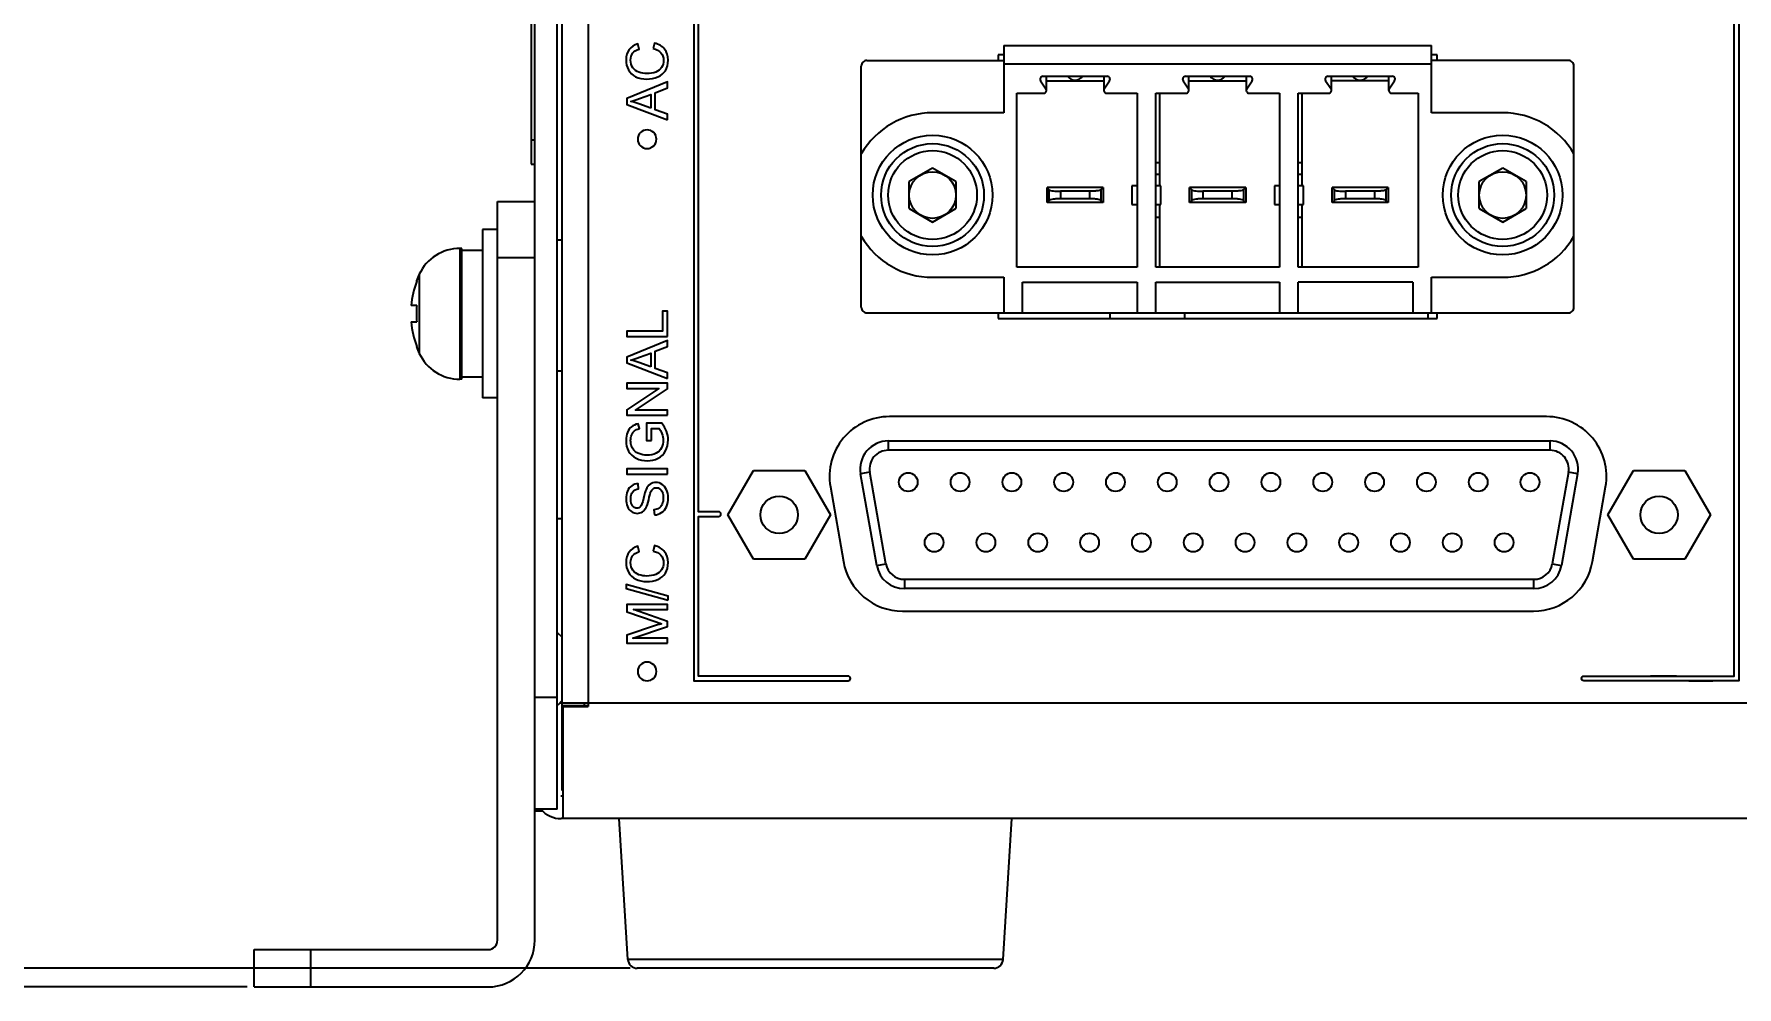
# Model space of a CAD drawing. Header units: millimetres. Extents: x 4086 to 8318, y 123 to 1549.
# Drawn here: x 6817.9 to 6908.9, y 1045.4 to 1096.4 of the extents above; entities that cross this region are included whole.
import ezdxf

# ---------------------------------------------------------------- set-up
doc = ezdxf.new("R2010")
doc.units = ezdxf.units.MM
for name, color, linetype in [('00_COMPONENTS', 7, 'Continuous'), ('20_ALL_FEATURES', 7, 'Continuous'), ('layer 3', 7, 'Continuous'), ('尺寸', 3, 'Continuous')]:
    doc.layers.add(name, color=color, linetype=linetype)
doc.styles.get("Standard").update_dxf_attribs({"font": ''})
doc.styles.get('Standard').set_extended_font_data('SimSun')
doc.dimstyles.get("Standard").update_dxf_attribs({"dimscale": 6, "dimtxt": 5, "dimasz": 3, "dimexe": 0.18, "dimexo": 0.0625, "dimgap": 0.8, "dimtad": 1, "dimtoh": 1, "dimdec": 1, "dimzin": 0, "dimdsep": 46, "dimtxsty": 'Standard', "dimcen": 0.09, "dimclrd": 256, "dimclre": 256, "dimclrt": 256, "dimadec": 0, "dimazin": 2, "dimtfac": 1, "dimtdec": 1, "dimtofl": 0, "dimtmove": 0, "dimatfit": 3, "dimfxl": 0, "dimtolj": 1, "dimtzin": 0, "dimarcsym": 0})

# ---------------------------------------------------------------- blocks, each defined once
blk = doc.blocks.new('*D78')
at = {"layer": 'Defpoints', "color": 0}
for p in [(6726.061, 1184.425), (6847.623, 1184.425), (6850.142, 1046.425)]:
    blk.add_point(p, dxfattribs=at)
at = {"layer": '尺寸', "lineweight": -2}
for p, q in [((6847.248, 1184.425), (6724.981, 1184.425)), ((6726.061, 1064.425), (6726.061, 1166.425)), ((6849.767, 1046.425), (6724.981, 1046.425))]:
    blk.add_line(p, q, dxfattribs=at)
at = {"layer": '尺寸'}
for points in [[(6729.061, 1166.425), (6723.061, 1166.425), (6726.061, 1184.425)], [(6723.061, 1064.425), (6729.061, 1064.425), (6726.061, 1046.425)]]:
    blk.add_solid(points, dxfattribs=at)
at = {"layer": '尺寸', "insert": (6706.261, 1115.425), "char_height": 30, "attachment_point": 5, "rotation": 90}
blk.add_mtext('\\A1;138.0', dxfattribs=at)
blk = doc.blocks.new('*D79')
at = {"layer": 'Defpoints', "color": 0}
for p in [(6661.111, 1184.425), (6847.623, 1184.425), (6829.673, 1045.425)]:
    blk.add_point(p, dxfattribs=at)
at = {"layer": '尺寸', "lineweight": -2}
for p, q in [((6847.248, 1184.425), (6660.031, 1184.425)), ((6661.111, 1063.425), (6661.111, 1166.425)), ((6829.298, 1045.425), (6660.031, 1045.425))]:
    blk.add_line(p, q, dxfattribs=at)
at = {"layer": '尺寸'}
for points in [[(6664.111, 1166.425), (6658.111, 1166.425), (6661.111, 1184.425)], [(6658.111, 1063.425), (6664.111, 1063.425), (6661.111, 1045.425)]]:
    blk.add_solid(points, dxfattribs=at)
at = {"layer": '尺寸', "insert": (6641.311, 1114.925), "char_height": 30, "attachment_point": 5, "rotation": 90}
blk.add_mtext('\\A1;139.0', dxfattribs=at)

msp = doc.modelspace()

# ---------------------------------------------------------------- linework, layer by layer
at = {"layer": '00_COMPONENTS', "color": 7, "linetype": 'Continuous'}
for p, q in [((6849.643, 1046.893), (6849.173, 1054.425)), ((6869.702, 1046.893), (6870.173, 1054.425)), ((6869.702, 1046.893), (6849.643, 1046.893)), ((6869.203, 1046.425), (6850.142, 1046.425))]:
    msp.add_line(p, q, dxfattribs=at)
for centre, start, end in [((6850.142, 1046.925), 183.57633, 270), ((6869.203, 1046.925), 270, 356.42367)]:
    msp.add_arc(centre, 0.5, start, end, dxfattribs=at)
at = {"layer": '20_ALL_FEATURES', "color": 7, "linetype": 'Continuous'}
for p, q in [((6844.673, 1047.925), (6844.673, 1183.925)), ((6845.873, 1054.925), (6845.873, 1183.925)), ((6846.123, 1055.925), (6846.123, 1182.925)), ((6847.523, 1178.425), (6847.523, 1060.425)), ((6844.473, 1149.425), (6844.473, 1089.425)), ((6869.443, 1095.275), (6869.443, 1094.975)), ((6869.743, 1095.275), (6869.443, 1095.275)), ((6869.743, 1095.775), (6869.743, 1092.175)), ((6869.743, 1095.775), (6892.603, 1095.775)), ((6892.603, 1092.175), (6892.603, 1095.775)), ((6892.903, 1095.275), (6892.603, 1095.275)), ((6892.903, 1094.975), (6892.903, 1095.275)), ((6862.123, 1081.775), (6862.123, 1094.675)), ((6862.423, 1094.975), (6869.743, 1094.975)), ((6892.603, 1094.775), (6869.743, 1094.775)), ((6899.923, 1094.975), (6892.603, 1094.975)), ((6900.223, 1081.775), (6900.223, 1094.675)), ((6871.708, 1093.891), (6871.997, 1093.458)), ((6871.833, 1094.125), (6875.272, 1094.125)), ((6872.022, 1093.375), (6872.022, 1094.125)), ((6872.022, 1093.875), (6875.083, 1093.875)), ((6875.083, 1094.125), (6875.083, 1093.375)), ((6875.108, 1093.458), (6875.397, 1093.891)), ((6879.328, 1093.891), (6879.617, 1093.458)), ((6879.453, 1094.125), (6882.892, 1094.125)), ((6879.642, 1093.375), (6879.642, 1094.125)), ((6879.642, 1093.875), (6882.703, 1093.875)), ((6882.703, 1094.125), (6882.703, 1093.375)), ((6882.728, 1093.458), (6883.017, 1093.891)), ((6886.948, 1093.891), (6887.237, 1093.458)), ((6887.073, 1094.125), (6890.512, 1094.125)), ((6887.262, 1093.375), (6887.262, 1094.125)), ((6890.323, 1093.875), (6887.262, 1093.875)), ((6890.323, 1093.375), (6890.323, 1094.125)), ((6890.348, 1093.458), (6890.637, 1093.891)), ((6870.443, 1083.925), (6870.443, 1093.225)), ((6870.443, 1093.225), (6871.872, 1093.225)), ((6875.233, 1093.225), (6876.863, 1093.225)), ((6876.863, 1093.225), (6876.863, 1083.925)), ((6877.863, 1083.925), (6877.863, 1093.225)), ((6877.863, 1093.225), (6879.492, 1093.225)), ((6878.063, 1093.225), (6878.063, 1088.275)), ((6882.853, 1093.225), (6884.483, 1093.225)), ((6884.483, 1093.225), (6884.483, 1083.925)), ((6885.483, 1083.925), (6885.483, 1093.225)), ((6885.483, 1093.225), (6887.112, 1093.225)), ((6885.683, 1093.225), (6885.683, 1088.275)), ((6890.473, 1093.225), (6891.903, 1093.225)), ((6891.903, 1093.225), (6891.903, 1083.925)), ((6869.743, 1092.175), (6865.933, 1092.175)), ((6896.412, 1092.175), (6892.603, 1092.175)), ((6844.473, 1090.725), (6844.673, 1090.725)), ((6844.473, 1089.425), (6844.673, 1089.425)), ((6865.933, 1089.218), (6864.683, 1088.496)), ((6867.183, 1088.496), (6865.933, 1089.218)), ((6878.063, 1089.5), (6877.863, 1089.5)), ((6878.063, 1088.875), (6877.863, 1088.875)), ((6885.683, 1089.5), (6885.483, 1089.5)), ((6885.683, 1088.875), (6885.483, 1088.875)), ((6896.413, 1089.218), (6895.163, 1088.496)), ((6897.663, 1088.496), (6896.413, 1089.218)), ((6864.683, 1087.053), (6864.683, 1088.496)), ((6867.183, 1088.496), (6867.183, 1087.053)), ((6872.053, 1087.375), (6872.053, 1088.175)), ((6872.053, 1088.175), (6872.176, 1088.057)), ((6875.053, 1088.175), (6872.053, 1088.175)), ((6872.176, 1087.492), (6872.176, 1088.057)), ((6872.767, 1087.975), (6872.767, 1087.575)), ((6874.339, 1087.975), (6872.767, 1087.975)), ((6874.339, 1087.575), (6874.339, 1087.975)), ((6874.929, 1088.057), (6875.053, 1088.175)), ((6874.929, 1088.057), (6874.929, 1087.492)), ((6875.053, 1088.175), (6875.053, 1087.375)), ((6876.588, 1088.275), (6876.588, 1087.275)), ((6876.863, 1088.275), (6876.588, 1088.275)), ((6878.138, 1088.275), (6877.863, 1088.275)), ((6878.138, 1087.275), (6878.138, 1088.275)), ((6879.673, 1087.375), (6879.673, 1088.175)), ((6879.673, 1088.175), (6879.796, 1088.057)), ((6882.673, 1088.175), (6879.673, 1088.175)), ((6879.796, 1087.492), (6879.796, 1088.057)), ((6880.387, 1087.975), (6880.387, 1087.575)), ((6881.959, 1087.975), (6880.387, 1087.975)), ((6881.959, 1087.575), (6881.959, 1087.975)), ((6882.549, 1088.057), (6882.673, 1088.175)), ((6882.549, 1088.057), (6882.549, 1087.492)), ((6882.673, 1088.175), (6882.673, 1087.375)), ((6884.208, 1088.275), (6884.208, 1087.275)), ((6884.483, 1088.275), (6884.208, 1088.275)), ((6885.758, 1088.275), (6885.483, 1088.275)), ((6885.758, 1087.275), (6885.758, 1088.275)), ((6887.293, 1087.375), (6887.293, 1088.175)), ((6887.293, 1088.175), (6887.416, 1088.057)), ((6890.293, 1088.175), (6887.293, 1088.175)), ((6887.416, 1087.492), (6887.416, 1088.057)), ((6888.007, 1087.975), (6888.007, 1087.575)), ((6889.579, 1087.975), (6888.007, 1087.975)), ((6889.579, 1087.575), (6889.579, 1087.975)), ((6890.169, 1088.057), (6890.293, 1088.175)), ((6890.169, 1088.057), (6890.169, 1087.492)), ((6890.293, 1088.175), (6890.293, 1087.375)), ((6895.163, 1087.053), (6895.163, 1088.496)), ((6897.663, 1088.496), (6897.663, 1087.053)), ((6842.673, 1047.925), (6842.673, 1087.425)), ((6842.673, 1087.425), (6844.673, 1087.425)), ((6864.683, 1087.053), (6865.933, 1086.331)), ((6865.933, 1086.331), (6867.183, 1087.053)), ((6872.176, 1087.492), (6872.053, 1087.375)), ((6875.053, 1087.375), (6872.053, 1087.375)), ((6874.339, 1087.575), (6872.767, 1087.575)), ((6875.053, 1087.375), (6874.929, 1087.492)), ((6876.588, 1087.275), (6876.863, 1087.275)), ((6877.863, 1087.275), (6878.138, 1087.275)), ((6878.063, 1087.275), (6878.063, 1083.925)), ((6879.796, 1087.492), (6879.673, 1087.375)), ((6882.673, 1087.375), (6879.673, 1087.375)), ((6881.959, 1087.575), (6880.387, 1087.575)), ((6882.673, 1087.375), (6882.549, 1087.492)), ((6884.208, 1087.275), (6884.483, 1087.275)), ((6885.483, 1087.275), (6885.758, 1087.275)), ((6885.683, 1087.275), (6885.683, 1083.925)), ((6887.416, 1087.492), (6887.293, 1087.375)), ((6890.293, 1087.375), (6887.293, 1087.375)), ((6889.579, 1087.575), (6888.007, 1087.575)), ((6890.293, 1087.375), (6890.169, 1087.492)), ((6895.163, 1087.053), (6896.413, 1086.331)), ((6896.413, 1086.331), (6897.663, 1087.053)), ((6878.063, 1086.575), (6877.863, 1086.575)), ((6885.683, 1086.575), (6885.483, 1086.575)), ((6842.673, 1085.925), (6841.873, 1085.925)), ((6841.873, 1085.924), (6841.873, 1076.925)), ((6845.873, 1085.375), (6846.123, 1085.375)), ((6840.667, 1084.925), (6840.667, 1077.925)), ((6840.773, 1084.925), (6840.667, 1084.925)), ((6840.773, 1077.925), (6840.773, 1084.925)), ((6841.873, 1084.815), (6840.773, 1084.815)), ((6844.673, 1084.425), (6842.673, 1084.425)), ((6838.492, 1083.54), (6838.492, 1079.309)), ((6865.933, 1083.375), (6869.743, 1083.375)), ((6869.743, 1083.375), (6869.743, 1081.475)), ((6876.863, 1083.925), (6870.443, 1083.925)), ((6884.483, 1083.925), (6877.863, 1083.925)), ((6891.903, 1083.925), (6885.483, 1083.925)), ((6892.603, 1081.475), (6892.603, 1083.375)), ((6892.603, 1083.375), (6896.412, 1083.375)), ((6838.342, 1083.182), (6838.339, 1083.175)), ((6838.359, 1083.175), (6838.339, 1083.175)), ((6870.743, 1081.475), (6870.743, 1083.125)), ((6870.743, 1083.125), (6876.863, 1083.125)), ((6876.863, 1083.125), (6876.863, 1081.475)), ((6877.863, 1081.475), (6877.863, 1083.125)), ((6877.863, 1083.125), (6884.483, 1083.125)), ((6884.483, 1083.125), (6884.483, 1081.475)), ((6885.483, 1081.475), (6885.483, 1083.125)), ((6891.603, 1083.125), (6885.483, 1083.125)), ((6891.603, 1083.125), (6891.603, 1081.475)), ((6838.359, 1081.862), (6838.061, 1081.862)), ((6838.061, 1080.987), (6838.359, 1080.987)), ((6862.423, 1081.475), (6899.923, 1081.475)), ((6869.443, 1081.475), (6869.443, 1081.175)), ((6869.443, 1081.175), (6892.903, 1081.175)), ((6875.423, 1081.175), (6875.423, 1081.475)), ((6879.423, 1081.175), (6879.423, 1081.475)), ((6892.42, 1081.175), (6892.42, 1081.475)), ((6892.903, 1081.175), (6892.903, 1081.475)), ((6838.339, 1079.675), (6838.359, 1079.675)), ((6838.339, 1079.675), (6838.341, 1079.667)), ((6840.773, 1077.925), (6840.667, 1077.925)), ((6841.873, 1078.035), (6840.773, 1078.035)), ((6845.873, 1078.375), (6846.123, 1078.375)), ((6842.673, 1076.925), (6841.873, 1076.925)), ((6898.763, 1075.925), (6863.623, 1075.925)), ((6863.563, 1074.625), (6863.563, 1074.125)), ((6863.563, 1074.625), (6898.943, 1074.625)), ((6898.943, 1074.125), (6898.943, 1074.625)), ((6898.943, 1074.125), (6863.563, 1074.125)), ((6854.99, 1070.675), (6856.361, 1073.05)), ((6856.361, 1073.05), (6859.104, 1073.05)), ((6859.104, 1073.05), (6860.475, 1070.675)), ((6862.578, 1072.951), (6862.085, 1072.864)), ((6862.949, 1067.964), (6862.085, 1072.864)), ((6863.442, 1068.051), (6862.578, 1072.951)), ((6899.927, 1072.951), (6899.063, 1068.051)), ((6900.42, 1072.864), (6899.556, 1067.964)), ((6900.42, 1072.864), (6899.927, 1072.951)), ((6902.03, 1070.675), (6903.401, 1073.05)), ((6903.401, 1073.05), (6906.144, 1073.05)), ((6906.144, 1073.05), (6907.515, 1070.675)), ((6860.47, 1072.173), (6861.171, 1068.173)), ((6901.214, 1068.173), (6901.915, 1072.173)), ((6856.361, 1068.3), (6854.99, 1070.675)), ((6860.475, 1070.675), (6859.104, 1068.3)), ((6903.401, 1068.3), (6902.03, 1070.675)), ((6907.515, 1070.675), (6906.144, 1068.3)), ((6845.873, 1070.475), (6846.123, 1070.475)), ((6859.104, 1068.3), (6856.361, 1068.3)), ((6862.949, 1067.964), (6863.442, 1068.051)), ((6899.063, 1068.051), (6899.556, 1067.964)), ((6906.144, 1068.3), (6903.401, 1068.3)), ((6864.427, 1067.225), (6864.427, 1066.725)), ((6864.427, 1067.225), (6898.079, 1067.225)), ((6898.079, 1066.725), (6898.079, 1067.225)), ((6898.079, 1066.725), (6864.427, 1066.725)), ((6864.323, 1065.525), (6898.062, 1065.525)), ((6846.123, 1064.125), (6845.898, 1064.35)), ((6844.673, 1060.925), (6845.873, 1060.925)), ((6846.098, 1060.7), (6845.898, 1060.5)), ((6846.023, 1060.625), (7173.323, 1060.625)), ((6847.323, 1060.463), (6847.323, 1060.625)), ((6847.523, 1060.463), (6846.173, 1060.463)), ((6846.173, 1060.425), (6846.173, 1054.425)), ((6846.173, 1060.425), (6847.523, 1060.425)), ((6846.123, 1055.625), (6846.06, 1055.625)), ((6845.873, 1054.925), (6844.673, 1054.925)), ((6845.098, 1054.825), (6844.673, 1054.825)), ((7173.273, 1054.425), (6846.073, 1054.425)), ((6829.673, 1045.425), (6829.673, 1047.425)), ((6829.673, 1047.425), (6842.173, 1047.425)), ((6832.673, 1047.425), (6832.673, 1045.425)), ((6829.673, 1045.425), (6842.173, 1045.425))]:
    msp.add_line(p, q, dxfattribs=at)
for centre, radius in [((6865.933, 1087.775), 3.2), ((6896.413, 1087.775), 3.2), ((6865.933, 1087.775), 2.75), ((6865.933, 1087.775), 2.375), ((6896.413, 1087.775), 2.75), ((6896.413, 1087.775), 2.375), ((6865.933, 1087.775), 1.25), ((6896.413, 1087.775), 1.25), ((6864.633, 1072.423), 0.5), ((6867.403, 1072.423), 0.5), ((6870.173, 1072.423), 0.5), ((6872.943, 1072.423), 0.5), ((6875.713, 1072.423), 0.5), ((6878.483, 1072.423), 0.5), ((6881.253, 1072.423), 0.5), ((6884.023, 1072.423), 0.5), ((6886.793, 1072.423), 0.5), ((6889.563, 1072.423), 0.5), ((6892.333, 1072.423), 0.5), ((6895.103, 1072.423), 0.5), ((6897.873, 1072.423), 0.5), ((6857.733, 1070.675), 1), ((6904.773, 1070.675), 1), ((6866.018, 1069.192), 0.5), ((6868.788, 1069.192), 0.5), ((6871.558, 1069.192), 0.5), ((6874.328, 1069.192), 0.5), ((6877.098, 1069.192), 0.5), ((6879.868, 1069.192), 0.5), ((6882.638, 1069.192), 0.5), ((6885.408, 1069.192), 0.5), ((6888.178, 1069.192), 0.5), ((6890.948, 1069.192), 0.5), ((6893.718, 1069.192), 0.5), ((6896.488, 1069.192), 0.5)]:
    msp.add_circle(centre, radius, dxfattribs=at)
for centre, radius, start, end in [((6862.423, 1094.675), 0.3, 90, 180.0043), ((6899.923, 1094.675), 0.3, 359.99758, 90), ((6871.833, 1093.975), 0.15, 90.00006, 213.69007), ((6871.872, 1093.375), 0.15, 269.99999, 33.69005), ((6873.553, 1094.425), 0.5, 216.86923, 323.14107), ((6875.233, 1093.375), 0.15, 146.30994, 270.00001), ((6875.272, 1093.975), 0.15, 326.30993, 89.99994), ((6879.453, 1093.975), 0.15, 90.00006, 213.69007), ((6879.492, 1093.375), 0.15, 269.99999, 33.69005), ((6881.173, 1094.425), 0.5, 216.86923, 323.14107), ((6882.853, 1093.375), 0.15, 146.30994, 270.00001), ((6882.892, 1093.975), 0.15, 326.30993, 89.99994), ((6887.073, 1093.975), 0.15, 90.00006, 213.69007), ((6887.112, 1093.375), 0.15, 269.99999, 33.69005), ((6888.793, 1094.425), 0.5, 216.86923, 323.14107), ((6890.473, 1093.375), 0.15, 146.30994, 270.00001), ((6890.512, 1093.975), 0.15, 326.30993, 89.99993), ((6865.933, 1087.775), 4.4, 89.98661, 149.9868), ((6896.413, 1087.775), 4.4, 30.0132, 90), ((6865.933, 1087.775), 4.4, 210.01319, 270), ((6896.413, 1087.775), 4.4, 269.98661, 329.9868), ((6840.667, 1082.525), 2.4, 90, 154.971), ((6843.024, 1081.424), 5.002, 154.97186, 159.42109), ((6843.023, 1081.425), 4.981, 159.43024, 174.96082), ((6843.023, 1081.425), 4.684, 174.6403, 185.3597), ((6862.423, 1081.775), 0.3, 179.99758, 270), ((6899.923, 1081.775), 0.3, 270, 0.0043), ((6843.023, 1081.425), 4.981, 185.03918, 200.56976), ((6843.024, 1081.425), 5.002, 200.57594, 205.02812), ((6840.667, 1080.325), 2.4, 205.029, 270), ((6863.623, 1072.725), 3.2, 90, 189.93), ((6898.763, 1072.725), 3.2, 350.07, 90), ((6863.563, 1073.125), 1.5, 90, 190), ((6898.943, 1073.125), 1.5, 350, 90), ((6863.563, 1073.125), 1, 90, 190), ((6898.943, 1073.125), 1, 350, 90), ((6864.323, 1068.725), 3.2, 189.93, 270), ((6864.427, 1068.225), 1.5, 190, 270), ((6864.427, 1068.225), 1, 190, 270), ((6898.062, 1068.725), 3.2, 270, 350.07), ((6898.079, 1068.225), 1, 270, 350), ((6898.079, 1068.225), 1.5, 270, 350), ((6846.073, 1055.825), 1.4, 220.59963, 270), ((6842.173, 1047.925), 2.5, 270, 0), ((6842.173, 1047.925), 0.5, 270, 0)]:
    msp.add_arc(centre, radius, start, end, dxfattribs=at)
for points, knots in [([(6872.176, 1088.057), (6872.183, 1088.05), (6872.207, 1088.038), (6872.274, 1088.015), (6872.395, 1087.994), (6872.568, 1087.978), (6872.698, 1087.975), (6872.767, 1087.975)], [0, 0, 0, 0, 0.052489, 0.129821, 0.355584, 0.657081, 1, 1, 1, 1]), ([(6874.929, 1088.057), (6874.922, 1088.05), (6874.898, 1088.038), (6874.831, 1088.015), (6874.711, 1087.994), (6874.537, 1087.978), (6874.407, 1087.975), (6874.339, 1087.975)], [0, 0, 0, 0, 0.05249, 0.12983, 0.355606, 0.65706, 1, 1, 1, 1]), ([(6879.796, 1088.057), (6879.803, 1088.05), (6879.827, 1088.038), (6879.894, 1088.015), (6880.015, 1087.994), (6880.188, 1087.978), (6880.318, 1087.975), (6880.387, 1087.975)], [0, 0, 0, 0, 0.052489, 0.129821, 0.355584, 0.657081, 1, 1, 1, 1]), ([(6882.549, 1088.057), (6882.542, 1088.05), (6882.518, 1088.038), (6882.451, 1088.015), (6882.331, 1087.994), (6882.157, 1087.978), (6882.027, 1087.975), (6881.959, 1087.975)], [0, 0, 0, 0, 0.05249, 0.12983, 0.355606, 0.65706, 1, 1, 1, 1]), ([(6887.416, 1088.057), (6887.423, 1088.05), (6887.447, 1088.038), (6887.514, 1088.015), (6887.635, 1087.994), (6887.808, 1087.978), (6887.938, 1087.975), (6888.007, 1087.975)], [0, 0, 0, 0, 0.052489, 0.129821, 0.355584, 0.657081, 1, 1, 1, 1]), ([(6890.169, 1088.057), (6890.162, 1088.05), (6890.138, 1088.038), (6890.071, 1088.015), (6889.951, 1087.994), (6889.777, 1087.978), (6889.647, 1087.975), (6889.579, 1087.975)], [0, 0, 0, 0, 0.05249, 0.12983, 0.355606, 0.65706, 1, 1, 1, 1]), ([(6872.767, 1087.575), (6872.698, 1087.575), (6872.568, 1087.571), (6872.395, 1087.555), (6872.274, 1087.534), (6872.207, 1087.512), (6872.183, 1087.499), (6872.176, 1087.492)], [0, 0, 0, 0, 0.342928, 0.644418, 0.870176, 0.947509, 1, 1, 1, 1]), ([(6874.929, 1087.492), (6874.922, 1087.499), (6874.898, 1087.512), (6874.831, 1087.534), (6874.711, 1087.555), (6874.537, 1087.571), (6874.407, 1087.575), (6874.339, 1087.575)], [0, 0, 0, 0, 0.052489, 0.129821, 0.355584, 0.657081, 1, 1, 1, 1]), ([(6880.387, 1087.575), (6880.318, 1087.575), (6880.188, 1087.571), (6880.015, 1087.555), (6879.894, 1087.534), (6879.827, 1087.512), (6879.803, 1087.499), (6879.796, 1087.492)], [0, 0, 0, 0, 0.342928, 0.644418, 0.870176, 0.947509, 1, 1, 1, 1]), ([(6882.549, 1087.492), (6882.542, 1087.499), (6882.518, 1087.512), (6882.451, 1087.534), (6882.331, 1087.555), (6882.157, 1087.571), (6882.027, 1087.575), (6881.959, 1087.575)], [0, 0, 0, 0, 0.052489, 0.129821, 0.355584, 0.657081, 1, 1, 1, 1]), ([(6888.007, 1087.575), (6887.938, 1087.575), (6887.808, 1087.571), (6887.635, 1087.555), (6887.514, 1087.534), (6887.447, 1087.512), (6887.423, 1087.499), (6887.416, 1087.492)], [0, 0, 0, 0, 0.342928, 0.644418, 0.870176, 0.947509, 1, 1, 1, 1]), ([(6890.169, 1087.492), (6890.162, 1087.499), (6890.138, 1087.512), (6890.071, 1087.534), (6889.951, 1087.555), (6889.777, 1087.571), (6889.647, 1087.575), (6889.579, 1087.575)], [0, 0, 0, 0, 0.052489, 0.129821, 0.355584, 0.657081, 1, 1, 1, 1])]:
    msp.add_open_spline(points, degree=3, knots=knots, dxfattribs=at)
at = {"layer": 'layer 3'}
for points, knots in [([(6861.416, 1061.797), (6855.524, 1061.797), (6857.763, 1061.797), (6853.171, 1061.797), (6853.171, 1061.797), (6853.171, 1085.004), (6853.171, 1149.638), (6853.171, 1168.017), (6853.171, 1168.017), (6853.171, 1168.017), (6861.416, 1168.017), (6861.416, 1168.017), (6861.416, 1168.017), (6861.485, 1168.017), (6861.541, 1167.961), (6861.541, 1167.892), (6861.541, 1167.892), (6861.541, 1167.823), (6861.485, 1167.767), (6861.416, 1167.767), (6861.416, 1167.767), (6861.416, 1167.767), (6853.421, 1167.767), (6853.421, 1167.767), (6853.421, 1167.767), (6853.421, 1163.529), (6853.421, 1136.178), (6853.421, 1121.821), (6853.421, 1121.821), (6853.733, 1121.821), (6855.171, 1121.821), (6855.796, 1121.821), (6855.796, 1121.821), (6855.865, 1121.821), (6855.921, 1121.765), (6855.921, 1121.696), (6855.921, 1121.696), (6855.921, 1121.627), (6855.865, 1121.571), (6855.796, 1121.571), (6855.796, 1121.571), (6855.483, 1121.571), (6854.046, 1121.571), (6853.421, 1121.571), (6853.421, 1121.571), (6853.421, 1116.109), (6853.421, 1115.442), (6853.421, 1101.132), (6853.421, 1101.132), (6853.733, 1101.132), (6855.171, 1101.132), (6855.796, 1101.132), (6855.796, 1101.132), (6855.865, 1101.132), (6855.921, 1101.076), (6855.921, 1101.007), (6855.921, 1101.007), (6855.921, 1100.938), (6855.865, 1100.882), (6855.796, 1100.882), (6855.796, 1100.882), (6855.483, 1100.882), (6854.046, 1100.882), (6853.421, 1100.882), (6853.421, 1100.882), (6853.421, 1098.431), (6853.421, 1076.134), (6853.421, 1070.836), (6853.421, 1070.836), (6853.733, 1070.836), (6853.871, 1070.836), (6854.496, 1070.836), (6854.496, 1070.836), (6854.565, 1070.836), (6854.621, 1070.78), (6854.621, 1070.711), (6854.621, 1070.711), (6854.621, 1070.642), (6854.565, 1070.586), (6854.496, 1070.586), (6854.496, 1070.586), (6854.183, 1070.586), (6854.046, 1070.586), (6853.421, 1070.586), (6853.421, 1070.586), (6853.421, 1069.19), (6853.421, 1064.948), (6853.421, 1062.047), (6853.421, 1062.047), (6856.441, 1062.047), (6854.587, 1062.047), (6861.416, 1062.047), (6861.416, 1062.047), (6861.485, 1062.047), (6861.541, 1061.991), (6861.541, 1061.922), (6861.541, 1061.922), (6861.541, 1061.853), (6861.485, 1061.797), (6861.416, 1061.797)], [0, 0, 0, 0, 0.038462, 0.038462, 0.038462, 0.038462, 0.076923, 0.076923, 0.076923, 0.076923, 0.115385, 0.115385, 0.115385, 0.115385, 0.153846, 0.153846, 0.153846, 0.153846, 0.192308, 0.192308, 0.192308, 0.192308, 0.230769, 0.230769, 0.230769, 0.230769, 0.269231, 0.269231, 0.269231, 0.269231, 0.307692, 0.307692, 0.307692, 0.307692, 0.346154, 0.346154, 0.346154, 0.346154, 0.384615, 0.384615, 0.384615, 0.384615, 0.423077, 0.423077, 0.423077, 0.423077, 0.461538, 0.461538, 0.461538, 0.461538, 0.5, 0.5, 0.5, 0.5, 0.538462, 0.538462, 0.538462, 0.538462, 0.576923, 0.576923, 0.576923, 0.576923, 0.615385, 0.615385, 0.615385, 0.615385, 0.653846, 0.653846, 0.653846, 0.653846, 0.692308, 0.692308, 0.692308, 0.692308, 0.730769, 0.730769, 0.730769, 0.730769, 0.769231, 0.769231, 0.769231, 0.769231, 0.807692, 0.807692, 0.807692, 0.807692, 0.846154, 0.846154, 0.846154, 0.846154, 0.884615, 0.884615, 0.884615, 0.884615, 0.923077, 0.923077, 0.923077, 0.923077, 1, 1, 1, 1]), ([(6900.753, 1061.797), (6915.37, 1061.797), (6900.911, 1061.797), (6909.037, 1061.797), (6909.037, 1061.797), (6909.037, 1107.695), (6909.037, 1159.388), (6909.037, 1168.017), (6909.037, 1168.017), (6909.037, 1168.017), (6900.753, 1168.017), (6900.753, 1168.017), (6900.753, 1168.017), (6900.684, 1168.017), (6900.628, 1167.961), (6900.628, 1167.892), (6900.628, 1167.892), (6900.628, 1167.823), (6900.684, 1167.767), (6900.753, 1167.767), (6900.753, 1167.767), (6900.753, 1167.767), (6908.787, 1167.767), (6908.787, 1167.767), (6908.787, 1167.767), (6908.787, 1150.832), (6908.787, 1087.002), (6908.787, 1062.047), (6908.787, 1062.047), (6897.378, 1062.047), (6912.919, 1062.047), (6900.753, 1062.047), (6900.753, 1062.047), (6900.684, 1062.047), (6900.628, 1061.991), (6900.628, 1061.922), (6900.628, 1061.922), (6900.628, 1061.853), (6900.684, 1061.797), (6900.753, 1061.797)], [0, 0, 0, 0, 0.090909, 0.090909, 0.090909, 0.090909, 0.181818, 0.181818, 0.181818, 0.181818, 0.272727, 0.272727, 0.272727, 0.272727, 0.363636, 0.363636, 0.363636, 0.363636, 0.454545, 0.454545, 0.454545, 0.454545, 0.545455, 0.545455, 0.545455, 0.545455, 0.636364, 0.636364, 0.636364, 0.636364, 0.727273, 0.727273, 0.727273, 0.727273, 0.818182, 0.818182, 0.818182, 0.818182, 1, 1, 1, 1]), ([(6850.995, 1095.608), (6850.995, 1095.608), (6851.068, 1095.897), (6851.068, 1095.897), (6851.068, 1095.897), (6851.305, 1095.837), (6851.485, 1095.728), (6851.609, 1095.572), (6851.609, 1095.572), (6851.733, 1095.415), (6851.796, 1095.224), (6851.796, 1094.997), (6851.796, 1094.997), (6851.796, 1094.763), (6851.748, 1094.573), (6851.652, 1094.426), (6851.652, 1094.426), (6851.557, 1094.279), (6851.419, 1094.167), (6851.238, 1094.091), (6851.238, 1094.091), (6851.056, 1094.014), (6850.862, 1093.976), (6850.654, 1093.976), (6850.654, 1093.976), (6850.428, 1093.976), (6850.23, 1094.019), (6850.061, 1094.105), (6850.061, 1094.105), (6849.893, 1094.192), (6849.764, 1094.315), (6849.677, 1094.475), (6849.677, 1094.475), (6849.589, 1094.634), (6849.546, 1094.81), (6849.546, 1095.002), (6849.546, 1095.002), (6849.546, 1095.22), (6849.601, 1095.403), (6849.712, 1095.551), (6849.712, 1095.551), (6849.823, 1095.699), (6849.978, 1095.802), (6850.179, 1095.861), (6850.179, 1095.861), (6850.179, 1095.861), (6850.246, 1095.578), (6850.246, 1095.578), (6850.246, 1095.578), (6850.088, 1095.528), (6849.972, 1095.454), (6849.9, 1095.359), (6849.9, 1095.359), (6849.828, 1095.263), (6849.792, 1095.142), (6849.792, 1094.997), (6849.792, 1094.997), (6849.792, 1094.83), (6849.832, 1094.69), (6849.912, 1094.578), (6849.912, 1094.578), (6849.992, 1094.466), (6850.1, 1094.387), (6850.235, 1094.342), (6850.235, 1094.342), (6850.37, 1094.296), (6850.509, 1094.274), (6850.653, 1094.274), (6850.653, 1094.274), (6850.838, 1094.274), (6850.999, 1094.3), (6851.137, 1094.354), (6851.137, 1094.354), (6851.276, 1094.408), (6851.379, 1094.492), (6851.447, 1094.605), (6851.447, 1094.605), (6851.515, 1094.719), (6851.549, 1094.841), (6851.549, 1094.973), (6851.549, 1094.973), (6851.549, 1095.135), (6851.503, 1095.27), (6851.41, 1095.382), (6851.41, 1095.382), (6851.317, 1095.493), (6851.179, 1095.569), (6850.995, 1095.608)], [0, 0, 0, 0, 0.043478, 0.043478, 0.043478, 0.043478, 0.086957, 0.086957, 0.086957, 0.086957, 0.130435, 0.130435, 0.130435, 0.130435, 0.173913, 0.173913, 0.173913, 0.173913, 0.217391, 0.217391, 0.217391, 0.217391, 0.26087, 0.26087, 0.26087, 0.26087, 0.304348, 0.304348, 0.304348, 0.304348, 0.347826, 0.347826, 0.347826, 0.347826, 0.391304, 0.391304, 0.391304, 0.391304, 0.434783, 0.434783, 0.434783, 0.434783, 0.478261, 0.478261, 0.478261, 0.478261, 0.521739, 0.521739, 0.521739, 0.521739, 0.565217, 0.565217, 0.565217, 0.565217, 0.608696, 0.608696, 0.608696, 0.608696, 0.652174, 0.652174, 0.652174, 0.652174, 0.695652, 0.695652, 0.695652, 0.695652, 0.73913, 0.73913, 0.73913, 0.73913, 0.782609, 0.782609, 0.782609, 0.782609, 0.826087, 0.826087, 0.826087, 0.826087, 0.869565, 0.869565, 0.869565, 0.869565, 0.913043, 0.913043, 0.913043, 0.913043, 1, 1, 1, 1]), ([(6851.759, 1091.791), (6851.759, 1091.791), (6849.582, 1092.626), (6849.582, 1092.626), (6849.582, 1092.626), (6849.582, 1092.626), (6849.582, 1092.943), (6849.582, 1092.943), (6849.582, 1092.943), (6849.582, 1092.943), (6851.759, 1093.829), (6851.759, 1093.829), (6851.759, 1093.829), (6851.759, 1093.829), (6851.759, 1093.501), (6851.759, 1093.501), (6851.759, 1093.501), (6851.759, 1093.501), (6851.099, 1093.249), (6851.099, 1093.249), (6851.099, 1093.249), (6851.099, 1093.249), (6851.099, 1092.333), (6851.099, 1092.333), (6851.099, 1092.333), (6851.099, 1092.333), (6851.759, 1092.097), (6851.759, 1092.097), (6851.759, 1092.097), (6851.759, 1092.097), (6851.759, 1091.791), (6851.759, 1091.791)], [0, 0, 0, 0, 0.111111, 0.111111, 0.111111, 0.111111, 0.222222, 0.222222, 0.222222, 0.222222, 0.333333, 0.333333, 0.333333, 0.333333, 0.444444, 0.444444, 0.444444, 0.444444, 0.555556, 0.555556, 0.555556, 0.555556, 0.666667, 0.666667, 0.666667, 0.666667, 0.777778, 0.777778, 0.777778, 0.777778, 1, 1, 1, 1]), ([(6850.865, 1092.417), (6850.865, 1092.417), (6850.865, 1093.159), (6850.865, 1093.159), (6850.865, 1093.159), (6850.865, 1093.159), (6850.262, 1092.932), (6850.262, 1092.932), (6850.262, 1092.932), (6850.078, 1092.864), (6849.927, 1092.812), (6849.807, 1092.776), (6849.807, 1092.776), (6849.949, 1092.746), (6850.088, 1092.706), (6850.226, 1092.656), (6850.226, 1092.656), (6850.226, 1092.656), (6850.865, 1092.417), (6850.865, 1092.417)], [0, 0, 0, 0, 0.166667, 0.166667, 0.166667, 0.166667, 0.333333, 0.333333, 0.333333, 0.333333, 0.5, 0.5, 0.5, 0.5, 0.666667, 0.666667, 0.666667, 0.666667, 1, 1, 1, 1]), ([(6851.759, 1080.214), (6851.759, 1080.214), (6849.582, 1080.214), (6849.582, 1080.214), (6849.582, 1080.214), (6849.582, 1080.214), (6849.582, 1080.503), (6849.582, 1080.503), (6849.582, 1080.503), (6849.582, 1080.503), (6851.504, 1080.503), (6851.504, 1080.503), (6851.504, 1080.503), (6851.504, 1080.503), (6851.504, 1081.574), (6851.504, 1081.574), (6851.504, 1081.574), (6851.504, 1081.574), (6851.759, 1081.574), (6851.759, 1081.574), (6851.759, 1081.574), (6851.759, 1081.574), (6851.759, 1080.214), (6851.759, 1080.214)], [0, 0, 0, 0, 0.142857, 0.142857, 0.142857, 0.142857, 0.285714, 0.285714, 0.285714, 0.285714, 0.428571, 0.428571, 0.428571, 0.428571, 0.571429, 0.571429, 0.571429, 0.571429, 0.714286, 0.714286, 0.714286, 0.714286, 1, 1, 1, 1]), ([(6851.759, 1077.96), (6851.759, 1077.96), (6849.582, 1078.795), (6849.582, 1078.795), (6849.582, 1078.795), (6849.582, 1078.795), (6849.582, 1079.112), (6849.582, 1079.112), (6849.582, 1079.112), (6849.582, 1079.112), (6851.759, 1079.998), (6851.759, 1079.998), (6851.759, 1079.998), (6851.759, 1079.998), (6851.759, 1079.67), (6851.759, 1079.67), (6851.759, 1079.67), (6851.759, 1079.67), (6851.099, 1079.418), (6851.099, 1079.418), (6851.099, 1079.418), (6851.099, 1079.418), (6851.099, 1078.502), (6851.099, 1078.502), (6851.099, 1078.502), (6851.099, 1078.502), (6851.759, 1078.266), (6851.759, 1078.266), (6851.759, 1078.266), (6851.759, 1078.266), (6851.759, 1077.96), (6851.759, 1077.96)], [0, 0, 0, 0, 0.111111, 0.111111, 0.111111, 0.111111, 0.222222, 0.222222, 0.222222, 0.222222, 0.333333, 0.333333, 0.333333, 0.333333, 0.444444, 0.444444, 0.444444, 0.444444, 0.555556, 0.555556, 0.555556, 0.555556, 0.666667, 0.666667, 0.666667, 0.666667, 0.777778, 0.777778, 0.777778, 0.777778, 1, 1, 1, 1]), ([(6850.865, 1078.586), (6850.865, 1078.586), (6850.865, 1079.328), (6850.865, 1079.328), (6850.865, 1079.328), (6850.865, 1079.328), (6850.262, 1079.101), (6850.262, 1079.101), (6850.262, 1079.101), (6850.078, 1079.033), (6849.927, 1078.981), (6849.807, 1078.945), (6849.807, 1078.945), (6849.949, 1078.915), (6850.088, 1078.875), (6850.226, 1078.825), (6850.226, 1078.825), (6850.226, 1078.825), (6850.865, 1078.586), (6850.865, 1078.586)], [0, 0, 0, 0, 0.166667, 0.166667, 0.166667, 0.166667, 0.333333, 0.333333, 0.333333, 0.333333, 0.5, 0.5, 0.5, 0.5, 0.666667, 0.666667, 0.666667, 0.666667, 1, 1, 1, 1]), ([(6851.759, 1076), (6851.759, 1076), (6849.582, 1076), (6849.582, 1076), (6849.582, 1076), (6849.582, 1076), (6849.582, 1076.296), (6849.582, 1076.296), (6849.582, 1076.296), (6849.582, 1076.296), (6851.291, 1077.438), (6851.291, 1077.438), (6851.291, 1077.438), (6851.291, 1077.438), (6849.582, 1077.438), (6849.582, 1077.438), (6849.582, 1077.438), (6849.582, 1077.438), (6849.582, 1077.715), (6849.582, 1077.715), (6849.582, 1077.715), (6849.582, 1077.715), (6851.759, 1077.715), (6851.759, 1077.715), (6851.759, 1077.715), (6851.759, 1077.715), (6851.759, 1077.419), (6851.759, 1077.419), (6851.759, 1077.419), (6851.759, 1077.419), (6850.05, 1076.277), (6850.05, 1076.277), (6850.05, 1076.277), (6850.05, 1076.277), (6851.759, 1076.277), (6851.759, 1076.277), (6851.759, 1076.277), (6851.759, 1076.277), (6851.759, 1076), (6851.759, 1076)], [0, 0, 0, 0, 0.090909, 0.090909, 0.090909, 0.090909, 0.181818, 0.181818, 0.181818, 0.181818, 0.272727, 0.272727, 0.272727, 0.272727, 0.363636, 0.363636, 0.363636, 0.363636, 0.454545, 0.454545, 0.454545, 0.454545, 0.545455, 0.545455, 0.545455, 0.545455, 0.636364, 0.636364, 0.636364, 0.636364, 0.727273, 0.727273, 0.727273, 0.727273, 0.818182, 0.818182, 0.818182, 0.818182, 1, 1, 1, 1]), ([(6850.905, 1074.657), (6850.905, 1074.657), (6850.649, 1074.657), (6850.649, 1074.657), (6850.649, 1074.657), (6850.649, 1074.657), (6850.649, 1075.578), (6850.649, 1075.578), (6850.649, 1075.578), (6850.649, 1075.578), (6851.456, 1075.578), (6851.456, 1075.578), (6851.456, 1075.578), (6851.569, 1075.436), (6851.654, 1075.291), (6851.71, 1075.14), (6851.71, 1075.14), (6851.767, 1074.99), (6851.796, 1074.835), (6851.796, 1074.677), (6851.796, 1074.677), (6851.796, 1074.463), (6851.75, 1074.269), (6851.658, 1074.094), (6851.658, 1074.094), (6851.567, 1073.92), (6851.434, 1073.788), (6851.262, 1073.699), (6851.262, 1073.699), (6851.088, 1073.61), (6850.895, 1073.565), (6850.681, 1073.565), (6850.681, 1073.565), (6850.47, 1073.565), (6850.272, 1073.609), (6850.088, 1073.698), (6850.088, 1073.698), (6849.905, 1073.786), (6849.768, 1073.914), (6849.68, 1074.08), (6849.68, 1074.08), (6849.59, 1074.246), (6849.546, 1074.438), (6849.546, 1074.655), (6849.546, 1074.655), (6849.546, 1074.812), (6849.571, 1074.954), (6849.622, 1075.081), (6849.622, 1075.081), (6849.673, 1075.208), (6849.744, 1075.308), (6849.835, 1075.38), (6849.835, 1075.38), (6849.926, 1075.453), (6850.045, 1075.507), (6850.192, 1075.545), (6850.192, 1075.545), (6850.192, 1075.545), (6850.263, 1075.285), (6850.263, 1075.285), (6850.263, 1075.285), (6850.152, 1075.252), (6850.065, 1075.211), (6850.001, 1075.163), (6850.001, 1075.163), (6849.938, 1075.115), (6849.887, 1075.046), (6849.849, 1074.956), (6849.849, 1074.956), (6849.811, 1074.866), (6849.792, 1074.766), (6849.792, 1074.656), (6849.792, 1074.656), (6849.792, 1074.525), (6849.812, 1074.411), (6849.852, 1074.315), (6849.852, 1074.315), (6849.892, 1074.219), (6849.945, 1074.142), (6850.011, 1074.083), (6850.011, 1074.083), (6850.076, 1074.024), (6850.148, 1073.979), (6850.226, 1073.946), (6850.226, 1073.946), (6850.362, 1073.891), (6850.508, 1073.863), (6850.665, 1073.863), (6850.665, 1073.863), (6850.86, 1073.863), (6851.022, 1073.896), (6851.154, 1073.963), (6851.154, 1073.963), (6851.284, 1074.03), (6851.382, 1074.127), (6851.445, 1074.254), (6851.445, 1074.254), (6851.508, 1074.382), (6851.54, 1074.517), (6851.54, 1074.661), (6851.54, 1074.661), (6851.54, 1074.785), (6851.516, 1074.907), (6851.468, 1075.026), (6851.468, 1075.026), (6851.419, 1075.144), (6851.368, 1075.234), (6851.313, 1075.295), (6851.313, 1075.295), (6851.313, 1075.295), (6850.905, 1075.295), (6850.905, 1075.295), (6850.905, 1075.295), (6850.905, 1075.295), (6850.905, 1074.657), (6850.905, 1074.657)], [0, 0, 0, 0, 0.033333, 0.033333, 0.033333, 0.033333, 0.066667, 0.066667, 0.066667, 0.066667, 0.1, 0.1, 0.1, 0.1, 0.133333, 0.133333, 0.133333, 0.133333, 0.166667, 0.166667, 0.166667, 0.166667, 0.2, 0.2, 0.2, 0.2, 0.233333, 0.233333, 0.233333, 0.233333, 0.266667, 0.266667, 0.266667, 0.266667, 0.3, 0.3, 0.3, 0.3, 0.333333, 0.333333, 0.333333, 0.333333, 0.366667, 0.366667, 0.366667, 0.366667, 0.4, 0.4, 0.4, 0.4, 0.433333, 0.433333, 0.433333, 0.433333, 0.466667, 0.466667, 0.466667, 0.466667, 0.5, 0.5, 0.5, 0.5, 0.533333, 0.533333, 0.533333, 0.533333, 0.566667, 0.566667, 0.566667, 0.566667, 0.6, 0.6, 0.6, 0.6, 0.633333, 0.633333, 0.633333, 0.633333, 0.666667, 0.666667, 0.666667, 0.666667, 0.7, 0.7, 0.7, 0.7, 0.733333, 0.733333, 0.733333, 0.733333, 0.766667, 0.766667, 0.766667, 0.766667, 0.8, 0.8, 0.8, 0.8, 0.833333, 0.833333, 0.833333, 0.833333, 0.866667, 0.866667, 0.866667, 0.866667, 0.9, 0.9, 0.9, 0.9, 0.933333, 0.933333, 0.933333, 0.933333, 1, 1, 1, 1]), ([(6851.759, 1072.842), (6851.759, 1072.842), (6849.582, 1072.842), (6849.582, 1072.842), (6849.582, 1072.842), (6849.582, 1072.842), (6849.582, 1073.131), (6849.582, 1073.131), (6849.582, 1073.131), (6849.582, 1073.131), (6851.759, 1073.131), (6851.759, 1073.131), (6851.759, 1073.131), (6851.759, 1073.131), (6851.759, 1072.842), (6851.759, 1072.842)], [0, 0, 0, 0, 0.2, 0.2, 0.2, 0.2, 0.4, 0.4, 0.4, 0.4, 0.6, 0.6, 0.6, 0.6, 1, 1, 1, 1]), ([(6851.06, 1070.671), (6851.06, 1070.671), (6851.036, 1070.942), (6851.036, 1070.942), (6851.036, 1070.942), (6851.145, 1070.954), (6851.235, 1070.984), (6851.305, 1071.031), (6851.305, 1071.031), (6851.375, 1071.079), (6851.432, 1071.151), (6851.475, 1071.25), (6851.475, 1071.25), (6851.518, 1071.349), (6851.54, 1071.461), (6851.54, 1071.584), (6851.54, 1071.584), (6851.54, 1071.694), (6851.524, 1071.791), (6851.491, 1071.875), (6851.491, 1071.875), (6851.458, 1071.959), (6851.413, 1072.022), (6851.356, 1072.063), (6851.356, 1072.063), (6851.299, 1072.104), (6851.236, 1072.124), (6851.169, 1072.124), (6851.169, 1072.124), (6851.101, 1072.124), (6851.042, 1072.105), (6850.991, 1072.065), (6850.991, 1072.065), (6850.94, 1072.026), (6850.898, 1071.96), (6850.863, 1071.869), (6850.863, 1071.869), (6850.84, 1071.811), (6850.805, 1071.681), (6850.757, 1071.481), (6850.757, 1071.481), (6850.709, 1071.281), (6850.664, 1071.141), (6850.621, 1071.061), (6850.621, 1071.061), (6850.566, 1070.957), (6850.498, 1070.88), (6850.418, 1070.83), (6850.418, 1070.83), (6850.337, 1070.778), (6850.247, 1070.753), (6850.147, 1070.753), (6850.147, 1070.753), (6850.036, 1070.753), (6849.933, 1070.785), (6849.838, 1070.847), (6849.838, 1070.847), (6849.742, 1070.909), (6849.67, 1071), (6849.62, 1071.12), (6849.62, 1071.12), (6849.571, 1071.24), (6849.546, 1071.373), (6849.546, 1071.519), (6849.546, 1071.519), (6849.546, 1071.681), (6849.572, 1071.823), (6849.624, 1071.946), (6849.624, 1071.946), (6849.676, 1072.069), (6849.752, 1072.164), (6849.853, 1072.23), (6849.853, 1072.23), (6849.954, 1072.297), (6850.069, 1072.332), (6850.196, 1072.337), (6850.196, 1072.337), (6850.196, 1072.337), (6850.218, 1072.061), (6850.218, 1072.061), (6850.218, 1072.061), (6850.08, 1072.046), (6849.977, 1071.996), (6849.906, 1071.91), (6849.906, 1071.91), (6849.836, 1071.824), (6849.801, 1071.698), (6849.801, 1071.531), (6849.801, 1071.531), (6849.801, 1071.356), (6849.833, 1071.229), (6849.897, 1071.149), (6849.897, 1071.149), (6849.961, 1071.07), (6850.038, 1071.03), (6850.128, 1071.03), (6850.128, 1071.03), (6850.206, 1071.03), (6850.27, 1071.058), (6850.321, 1071.115), (6850.321, 1071.115), (6850.371, 1071.17), (6850.423, 1071.315), (6850.476, 1071.549), (6850.476, 1071.549), (6850.529, 1071.783), (6850.575, 1071.944), (6850.615, 1072.031), (6850.615, 1072.031), (6850.673, 1072.157), (6850.747, 1072.251), (6850.836, 1072.311), (6850.836, 1072.311), (6850.926, 1072.371), (6851.028, 1072.401), (6851.145, 1072.401), (6851.145, 1072.401), (6851.261, 1072.401), (6851.37, 1072.368), (6851.472, 1072.302), (6851.472, 1072.302), (6851.574, 1072.235), (6851.654, 1072.141), (6851.71, 1072.016), (6851.71, 1072.016), (6851.767, 1071.892), (6851.796, 1071.753), (6851.796, 1071.597), (6851.796, 1071.597), (6851.796, 1071.401), (6851.767, 1071.236), (6851.71, 1071.103), (6851.71, 1071.103), (6851.652, 1070.97), (6851.566, 1070.866), (6851.451, 1070.791), (6851.451, 1070.791), (6851.336, 1070.715), (6851.205, 1070.675), (6851.06, 1070.671)], [0, 0, 0, 0, 0.027778, 0.027778, 0.027778, 0.027778, 0.055556, 0.055556, 0.055556, 0.055556, 0.083333, 0.083333, 0.083333, 0.083333, 0.111111, 0.111111, 0.111111, 0.111111, 0.138889, 0.138889, 0.138889, 0.138889, 0.166667, 0.166667, 0.166667, 0.166667, 0.194444, 0.194444, 0.194444, 0.194444, 0.222222, 0.222222, 0.222222, 0.222222, 0.25, 0.25, 0.25, 0.25, 0.277778, 0.277778, 0.277778, 0.277778, 0.305556, 0.305556, 0.305556, 0.305556, 0.333333, 0.333333, 0.333333, 0.333333, 0.361111, 0.361111, 0.361111, 0.361111, 0.388889, 0.388889, 0.388889, 0.388889, 0.416667, 0.416667, 0.416667, 0.416667, 0.444444, 0.444444, 0.444444, 0.444444, 0.472222, 0.472222, 0.472222, 0.472222, 0.5, 0.5, 0.5, 0.5, 0.527778, 0.527778, 0.527778, 0.527778, 0.555556, 0.555556, 0.555556, 0.555556, 0.583333, 0.583333, 0.583333, 0.583333, 0.611111, 0.611111, 0.611111, 0.611111, 0.638889, 0.638889, 0.638889, 0.638889, 0.666667, 0.666667, 0.666667, 0.666667, 0.694444, 0.694444, 0.694444, 0.694444, 0.722222, 0.722222, 0.722222, 0.722222, 0.75, 0.75, 0.75, 0.75, 0.777778, 0.777778, 0.777778, 0.777778, 0.805556, 0.805556, 0.805556, 0.805556, 0.833333, 0.833333, 0.833333, 0.833333, 0.861111, 0.861111, 0.861111, 0.861111, 0.888889, 0.888889, 0.888889, 0.888889, 0.916667, 0.916667, 0.916667, 0.916667, 0.944444, 0.944444, 0.944444, 0.944444, 1, 1, 1, 1]), ([(6850.996, 1068.737), (6850.996, 1068.737), (6851.068, 1069.026), (6851.068, 1069.026), (6851.068, 1069.026), (6851.305, 1068.965), (6851.485, 1068.857), (6851.609, 1068.7), (6851.609, 1068.7), (6851.733, 1068.544), (6851.796, 1068.352), (6851.796, 1068.126), (6851.796, 1068.126), (6851.796, 1067.892), (6851.748, 1067.701), (6851.652, 1067.554), (6851.652, 1067.554), (6851.557, 1067.407), (6851.419, 1067.296), (6851.238, 1067.219), (6851.238, 1067.219), (6851.056, 1067.143), (6850.862, 1067.104), (6850.654, 1067.104), (6850.654, 1067.104), (6850.428, 1067.104), (6850.23, 1067.147), (6850.062, 1067.234), (6850.062, 1067.234), (6849.893, 1067.321), (6849.765, 1067.444), (6849.677, 1067.603), (6849.677, 1067.603), (6849.589, 1067.763), (6849.546, 1067.939), (6849.546, 1068.13), (6849.546, 1068.13), (6849.546, 1068.348), (6849.601, 1068.531), (6849.712, 1068.679), (6849.712, 1068.679), (6849.823, 1068.828), (6849.978, 1068.931), (6850.179, 1068.989), (6850.179, 1068.989), (6850.179, 1068.989), (6850.246, 1068.706), (6850.246, 1068.706), (6850.246, 1068.706), (6850.088, 1068.656), (6849.972, 1068.583), (6849.9, 1068.487), (6849.9, 1068.487), (6849.828, 1068.391), (6849.792, 1068.271), (6849.792, 1068.125), (6849.792, 1068.125), (6849.792, 1067.958), (6849.832, 1067.819), (6849.912, 1067.707), (6849.912, 1067.707), (6849.992, 1067.595), (6850.1, 1067.516), (6850.235, 1067.471), (6850.235, 1067.471), (6850.37, 1067.425), (6850.51, 1067.402), (6850.653, 1067.402), (6850.653, 1067.402), (6850.838, 1067.402), (6851, 1067.429), (6851.137, 1067.483), (6851.137, 1067.483), (6851.276, 1067.536), (6851.379, 1067.62), (6851.447, 1067.734), (6851.447, 1067.734), (6851.515, 1067.847), (6851.549, 1067.97), (6851.549, 1068.102), (6851.549, 1068.102), (6851.549, 1068.263), (6851.503, 1068.399), (6851.41, 1068.51), (6851.41, 1068.51), (6851.317, 1068.622), (6851.179, 1068.697), (6850.996, 1068.737)], [0, 0, 0, 0, 0.043478, 0.043478, 0.043478, 0.043478, 0.086957, 0.086957, 0.086957, 0.086957, 0.130435, 0.130435, 0.130435, 0.130435, 0.173913, 0.173913, 0.173913, 0.173913, 0.217391, 0.217391, 0.217391, 0.217391, 0.26087, 0.26087, 0.26087, 0.26087, 0.304348, 0.304348, 0.304348, 0.304348, 0.347826, 0.347826, 0.347826, 0.347826, 0.391304, 0.391304, 0.391304, 0.391304, 0.434783, 0.434783, 0.434783, 0.434783, 0.478261, 0.478261, 0.478261, 0.478261, 0.521739, 0.521739, 0.521739, 0.521739, 0.565217, 0.565217, 0.565217, 0.565217, 0.608696, 0.608696, 0.608696, 0.608696, 0.652174, 0.652174, 0.652174, 0.652174, 0.695652, 0.695652, 0.695652, 0.695652, 0.73913, 0.73913, 0.73913, 0.73913, 0.782609, 0.782609, 0.782609, 0.782609, 0.826087, 0.826087, 0.826087, 0.826087, 0.869565, 0.869565, 0.869565, 0.869565, 0.913043, 0.913043, 0.913043, 0.913043, 1, 1, 1, 1]), ([(6851.796, 1066.107), (6851.796, 1066.107), (6849.546, 1066.74), (6849.546, 1066.74), (6849.546, 1066.74), (6849.546, 1066.74), (6849.546, 1066.955), (6849.546, 1066.955), (6849.546, 1066.955), (6849.546, 1066.955), (6851.796, 1066.323), (6851.796, 1066.323), (6851.796, 1066.323), (6851.796, 1066.323), (6851.796, 1066.107), (6851.796, 1066.107)], [0, 0, 0, 0, 0.2, 0.2, 0.2, 0.2, 0.4, 0.4, 0.4, 0.4, 0.6, 0.6, 0.6, 0.6, 1, 1, 1, 1]), ([(6851.759, 1063.803), (6851.759, 1063.803), (6849.582, 1063.803), (6849.582, 1063.803), (6849.582, 1063.803), (6849.582, 1063.803), (6849.582, 1064.234), (6849.582, 1064.234), (6849.582, 1064.234), (6849.582, 1064.234), (6851.123, 1064.749), (6851.123, 1064.749), (6851.123, 1064.749), (6851.267, 1064.797), (6851.374, 1064.831), (6851.445, 1064.853), (6851.445, 1064.853), (6851.366, 1064.878), (6851.25, 1064.917), (6851.096, 1064.97), (6851.096, 1064.97), (6851.096, 1064.97), (6849.582, 1065.494), (6849.582, 1065.494), (6849.582, 1065.494), (6849.582, 1065.494), (6849.582, 1065.879), (6849.582, 1065.879), (6849.582, 1065.879), (6849.582, 1065.879), (6851.759, 1065.879), (6851.759, 1065.879), (6851.759, 1065.879), (6851.759, 1065.879), (6851.759, 1065.603), (6851.759, 1065.603), (6851.759, 1065.603), (6851.759, 1065.603), (6849.938, 1065.603), (6849.938, 1065.603), (6849.938, 1065.603), (6849.938, 1065.603), (6851.759, 1064.967), (6851.759, 1064.967), (6851.759, 1064.967), (6851.759, 1064.967), (6851.759, 1064.708), (6851.759, 1064.708), (6851.759, 1064.708), (6851.759, 1064.708), (6849.905, 1064.079), (6849.905, 1064.079), (6849.905, 1064.079), (6849.905, 1064.079), (6851.759, 1064.079), (6851.759, 1064.079), (6851.759, 1064.079), (6851.759, 1064.079), (6851.759, 1063.803), (6851.759, 1063.803)], [0, 0, 0, 0, 0.0625, 0.0625, 0.0625, 0.0625, 0.125, 0.125, 0.125, 0.125, 0.1875, 0.1875, 0.1875, 0.1875, 0.25, 0.25, 0.25, 0.25, 0.3125, 0.3125, 0.3125, 0.3125, 0.375, 0.375, 0.375, 0.375, 0.4375, 0.4375, 0.4375, 0.4375, 0.5, 0.5, 0.5, 0.5, 0.5625, 0.5625, 0.5625, 0.5625, 0.625, 0.625, 0.625, 0.625, 0.6875, 0.6875, 0.6875, 0.6875, 0.75, 0.75, 0.75, 0.75, 0.8125, 0.8125, 0.8125, 0.8125, 0.875, 0.875, 0.875, 0.875, 1, 1, 1, 1])]:
    msp.add_open_spline(points, degree=3, knots=knots, dxfattribs=at)
at = {"layer": 'layer 3', "color": 142}
for points in [[(6850.671, 1091.261), (6850.947, 1091.261), (6851.171, 1091.037), (6851.171, 1090.761), (6851.171, 1090.761), (6851.171, 1090.485), (6850.947, 1090.261), (6850.671, 1090.261), (6850.671, 1090.261), (6850.394, 1090.261), (6850.171, 1090.485), (6850.171, 1090.761), (6850.171, 1090.761), (6850.171, 1091.037), (6850.394, 1091.261), (6850.671, 1091.261)], [(6850.671, 1062.797), (6850.947, 1062.797), (6851.171, 1062.573), (6851.171, 1062.297), (6851.171, 1062.297), (6851.171, 1062.021), (6850.947, 1061.797), (6850.671, 1061.797), (6850.671, 1061.797), (6850.394, 1061.797), (6850.171, 1062.021), (6850.171, 1062.297), (6850.171, 1062.297), (6850.171, 1062.573), (6850.394, 1062.797), (6850.671, 1062.797)]]:
    msp.add_open_spline(points, degree=3, knots=[0, 0, 0, 0, 0.2, 0.2, 0.2, 0.2, 0.4, 0.4, 0.4, 0.4, 0.6, 0.6, 0.6, 0.6, 1, 1, 1, 1], dxfattribs=at)

# ---------------------------------------------------------------- dimensions: what is measured, and where the dimension line sits
at = {"layer": '尺寸'}
for base, p1, picture, middle in [((6661.111, 1184.425), (6829.673, 1045.425), '*D79', (6661.111, 1114.925)), ((6726.061, 1184.425), (6850.142, 1046.425), '*D78', (6726.061, 1115.425))]:
    dim = msp.add_linear_dim(base=base, p1=p1, p2=(6847.623, 1184.425), angle=90, dimstyle='Standard', dxfattribs=at)
    dim.commit()
    dim.dimension.update_dxf_attribs({"geometry": picture, "text_midpoint": middle, "dimtype": 160})

doc.saveas('drawing.dxf')
